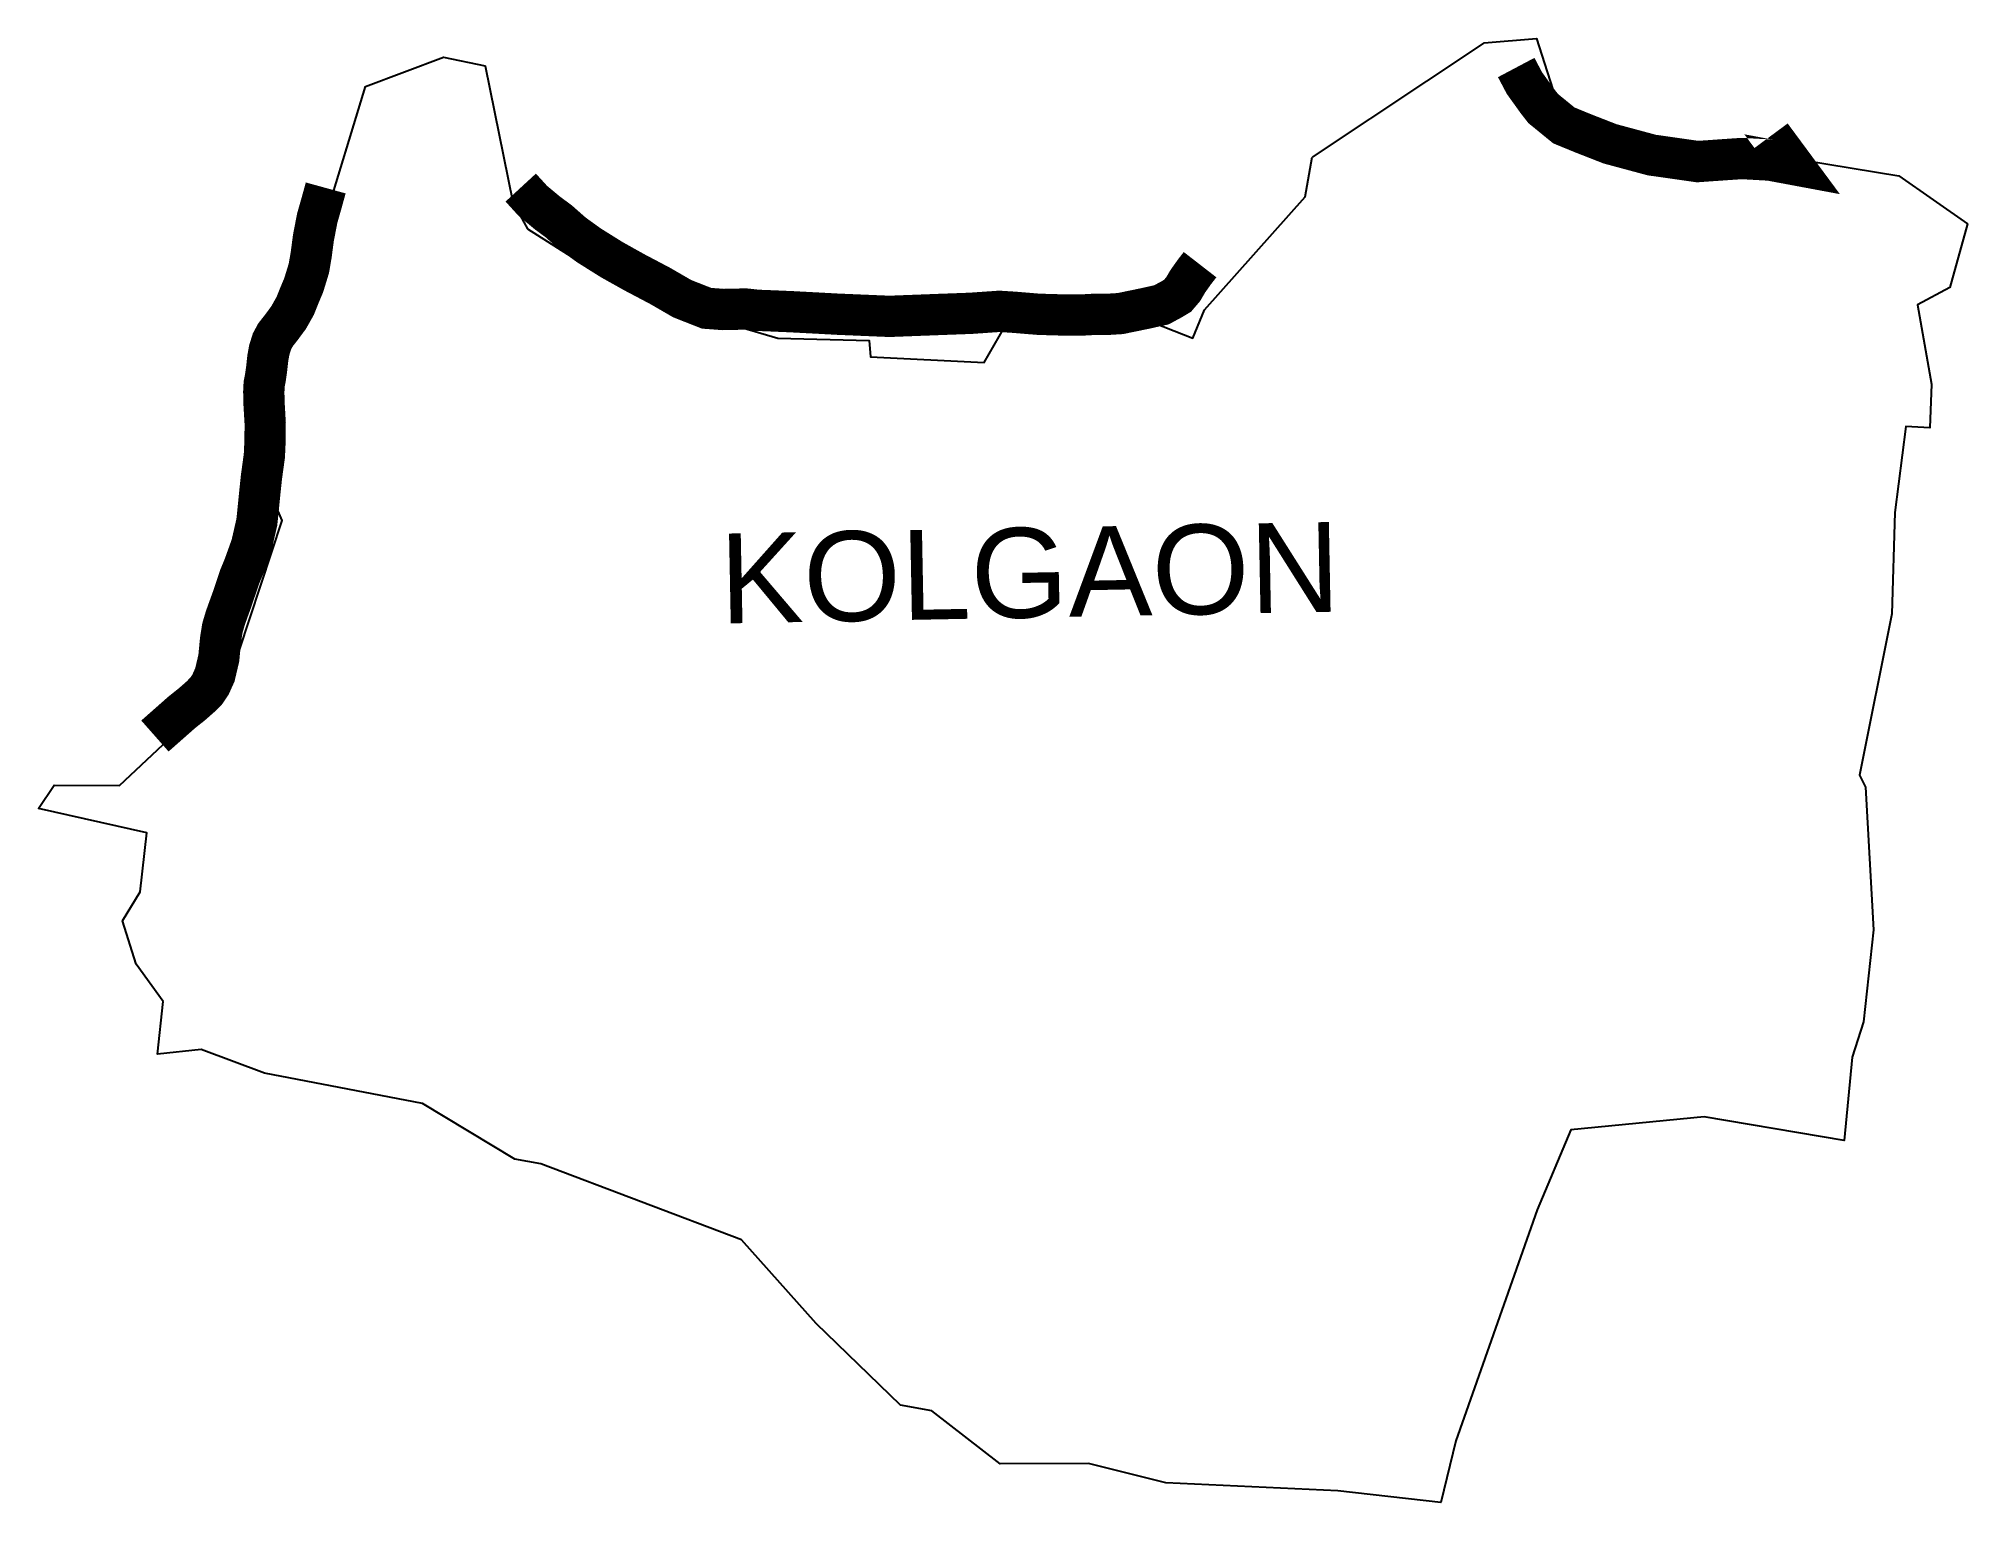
# Model space of a CAD drawing. Header units: metres. Extents: x 275043 to 277378, y 2078787 to 2080559.
import ezdxf

# ---------------------------------------------------------------- set-up
doc = ezdxf.new("R2010")
doc.units = ezdxf.units.M
for name, color, linetype in [('UNPROTECTED', 130, 'Continuous'), ('village', 3, 'Continuous'), ('VILLAGE NAME', 250, 'Continuous')]:
    doc.layers.add(name, color=color, linetype=linetype)
doc.styles.get("Standard").update_dxf_attribs({"font": 'simplex.shx'})

msp = doc.modelspace()

# ---------------------------------------------------------------- linework, layer by layer
at = {"layer": 'UNPROTECTED', "const_width": 50, "flags": 128}
for points in [[(276832.1, 2080524), (276842.1, 2080505.1), (276858, 2080483), (276864.8, 2080474.3), (276889.8, 2080453.9), (276912.7, 2080444.5), (276945.7, 2080431.6), (276996.2, 2080418), (277051.9, 2080410.1), (277081.5, 2080412.2), (277105, 2080413.8), (277139.4, 2080411.9), (277166.2, 2080406.9), (277140.7, 2080441.4)], [(275183.8, 2079714.6), (275204.2, 2079732.6), (275216.1, 2079743.1), (275228.4, 2079752.9), (275239.1, 2079762.3), (275246.1, 2079769.4), (275251.1, 2079776.9), (275256.4, 2079788.7), (275261.1, 2079808.7), (275261.1, 2079808.7), (275261.2, 2079809.6), (275263.3, 2079831.4), (275265.6, 2079845.7), (275269.4, 2079858.5), (275277.3, 2079880.3), (275286.5, 2079907.6), (275291.6, 2079919.9), (275300.8, 2079945.5), (275307.2, 2079973.6), (275308.1, 2079982.1), (275310.6, 2080007.4), (275312.8, 2080028.3), (275316.3, 2080053.7), (275317.2, 2080073.2), (275317.3, 2080093.3), (275315.9, 2080117.5), (275315.6, 2080131.4), (275316.1, 2080141.1), (275317.4, 2080147.5), (275317.6, 2080148.6), (275319.1, 2080159.4), (275320.5, 2080172.2), (275322.3, 2080182.1), (275325.5, 2080192.3), (275329.9, 2080200.5), (275336.9, 2080209.3), (275343.4, 2080218.2), (275345.6, 2080221.1), (275353.6, 2080235.3), (275359.2, 2080249.2), (275364, 2080260.6), (275370.2, 2080280.9), (275373, 2080297.2), (275375.7, 2080317.7), (275380.3, 2080341.5), (275385.7, 2080360.4), (275390.6, 2080378.2)]]:
    msp.add_lwpolyline(points, dxfattribs=at)
at = {"layer": 'UNPROTECTED', "flags": 128}
msp.add_lwpolyline([(276449.3, 2080285.3, 50, 50, 0), (276442.4, 2080276.4, 50, 50, 0), (276434.4, 2080265.1, 50, 50, 0), (276428.9, 2080255.7, 50, 50, 0), (276422, 2080247.6, 50, 50, 0), (276415, 2080243.4, 50, 50, 0), (276402.6, 2080236.7, 50, 50, 0), (276383, 2080232.3, 50, 50, 0), (276352.8, 2080226.1, 50, 50, 0), (276335.3, 2080225, 50, 50, 0), (276320.2, 2080225.1, 50, 50, 0), (276304, 2080224.2, 50, 50, 0), (276282.5, 2080224.4, 50, 50, 0), (276254, 2080225.2, 50, 50, 0), (276225.1, 2080227.6, 50, 50, 0), (276206.2, 2080228.8, 50, 50, 0), (276171.6, 2080226.4, 50, 50, 0), (276133.5, 2080225, 50, 50, 0), (276073.2, 2080222.7, 50, 50, 0), (276011.1, 2080225.3, 50, 50, 0), (275990.8, 2080226.4, 50, 50, 0), (275955.1, 2080228.3, 50, 50, 0), (275924.7, 2080229.6, 50, 50, 0), (275913.7, 2080230, 50, 50, 0), (275898.8, 2080231.6, 50, 50, 0), (275872, 2080231, 50, 50, 0), (275851.8, 2080232.5, 50, 50, 0), (275822.3, 2080244.1, 50, 50, 0), (275795.7, 2080259.5, 50, 50, 0), (275764.4, 2080276, 50, 50, 0), (275737.2, 2080291.2, 50, 50, 0), (275709.4, 2080308.6, 50, 50, 0), (275689.7, 2080322.8, 50, 50, 0), (275672.7, 2080337.8, 50, 50, 0), (275659, 2080347.9, 50, 50, 0), (275641.2, 2080362.7, 50, 50, 0), (275632.5, 2080372.3, 50, 50, 0), (275626.7, 2080378.6, 0, 0, 0)], format="xyseb", dxfattribs=at)
at = {"layer": 'village', "flags": 128}
msp.add_lwpolyline([(276793.2, 2080553.8), (276585, 2080415.3)], dxfattribs=at)
at = {"layer": 'village', "color": 3}
for points in [[(276793.2, 2080553.8, 0), (276856.7, 2080559, 0), (276883.1, 2080477.1, 0), (276997.3, 2080422.3, 0), (277123.4, 2080420.9, 0), (277295.6, 2080393, 0), (277378.5, 2080334.8, 0), (277357.3, 2080257.7, 0), (277318, 2080236.5, 0), (277334.9, 2080140.8, 0), (277333, 2080087.8, 0), (277303.7, 2080089.2, 0), (277290.6, 2079985.4, 0), (277287.1, 2079862.7, 0), (277247.9, 2079667.4, 0), (277254.9, 2079652.7, 0), (277264.6, 2079479.9, 0), (277252.7, 2079368.7, 0), (277238.8, 2079325.8, 0), (277229.1, 2079224.9, 0), (277059.5, 2079253.7, 0), (276898.1, 2079237.8, 0), (276857.5, 2079141, 0), (276759, 2078861.4, 0), (276740.7, 2078786.7, 0), (276616.2, 2078800.6, 0), (276408, 2078810.4, 0), (276314.3, 2078833.7, 0), (276207.2, 2078833.3, 0), (276124.6, 2078897.4, 0), (276086.7, 2078904.3, 0), (275984.6, 2079003.2, 0), (275893.9, 2079104.5, 0), (275650.9, 2079196.7, 0), (275619.4, 2079202.2, 0), (275507.7, 2079269.7, 0), (275316.4, 2079306.6, 0), (275239.7, 2079334.9, 0), (275187.1, 2079329.6, 0), (275193.8, 2079393.2, 0)], [(275193.8, 2079393.2, 0), (275161.1, 2079438.3, 0), (275144.6, 2079490.8, 0), (275166.1, 2079526, 0), (275174.1, 2079597.3, 0), (275042.9, 2079627, 0), (275061.6, 2079655.3, 0), (275140.7, 2079654.7, 0), (275272.9, 2079778.6, 0), (275337.7, 2079975.5, 0), (275315.8, 2080027.6, 0), (275339.9, 2080201.3, 0), (275371, 2080250.9, 0), (275389.3, 2080338, 0), (275438.9, 2080501, 0), (275533.1, 2080536.7, 0), (275583.5, 2080526.1, 0), (275617.2, 2080361.1, 0), (275635.1, 2080328.6, 0), (275727.4, 2080270, 0), (275815.6, 2080232.3, 0), (275938.1, 2080196.2, 0), (276048.8, 2080193.5, 0), (276050.4, 2080173.8, 0), (276187.9, 2080166.7, 0), (276212, 2080208.8, 0), (276382, 2080219.4, 0), (276440.4, 2080196.3, 0), (276454.5, 2080230.7, 0), (276576.6, 2080367.4, 0), (276585, 2080415.3, 0)]]:
    msp.add_polyline3d(points, dxfattribs=at)

# ---------------------------------------------------------------- texts
at = {"layer": 'VILLAGE NAME', "insert": (275866.5, 2079959.5), "char_height": 108.748, "attachment_point": 1, "rotation": 1.1028}
msp.add_mtext_dynamic_manual_height_columns('{\\fArial|b0|i0|c0|p34;KOLGAON}', width=726.929, gutter_width=543.7, heights=[0], dxfattribs=at)

doc.saveas('drawing.dxf')
